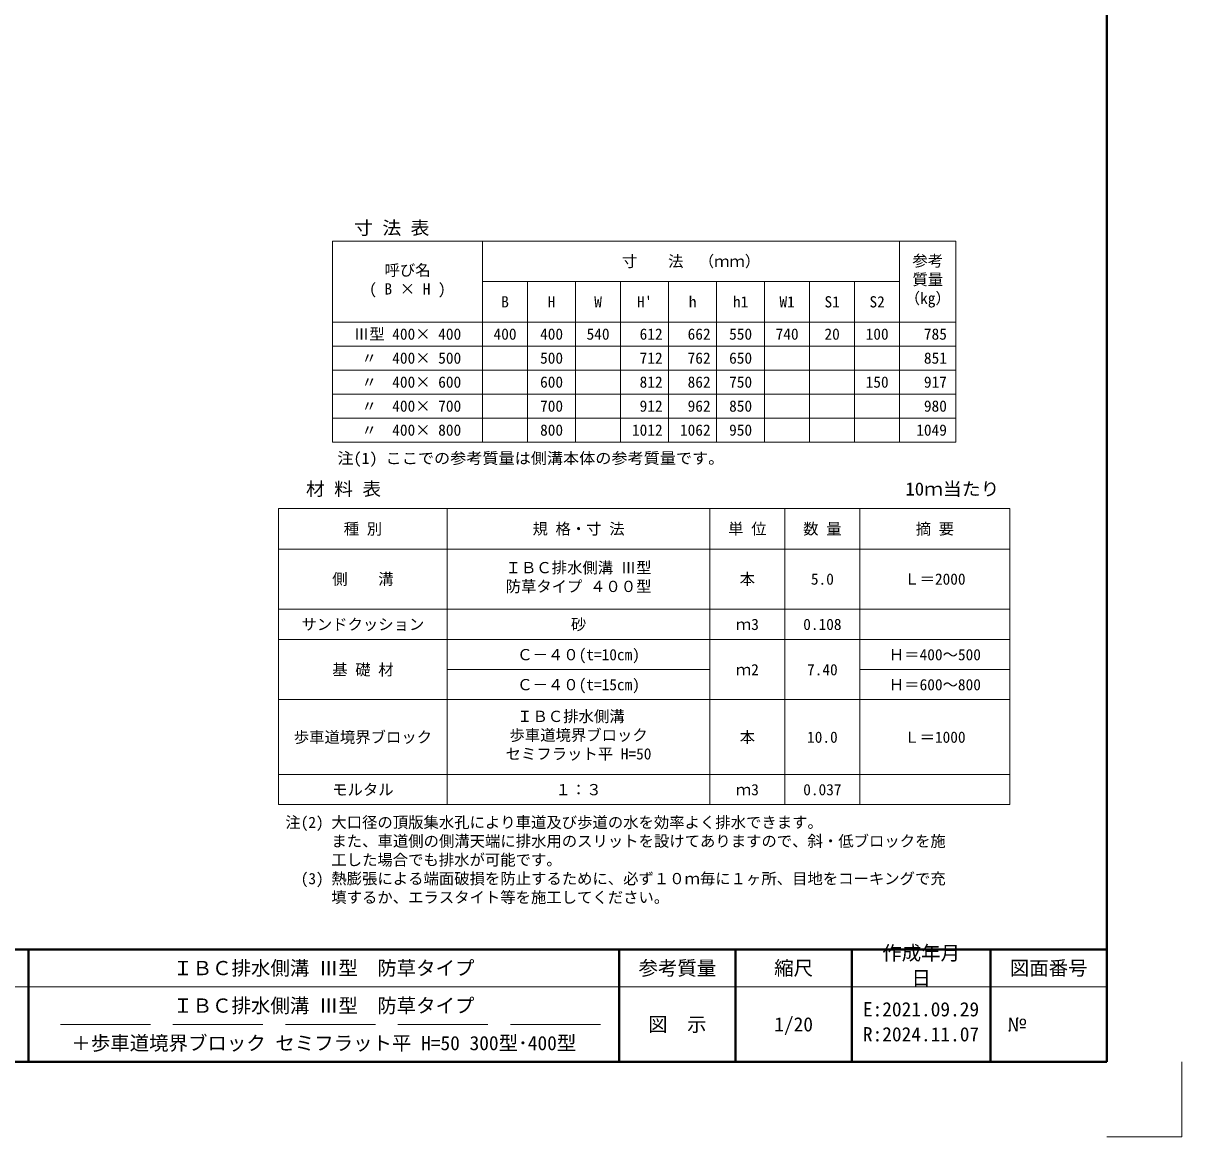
# Model space of a CAD drawing. Units: millimetres at full size; details may follow other scales. Extents: x 164402 to 209100, y 872507 to 885397.
# Drawn here: x 186905 to 189994, y 878947 to 881917 of the extents above; entities that cross this region are included whole.
import ezdxf
from ezdxf.enums import TextEntityAlignment as Align

# ---------------------------------------------------------------- set-up
doc = ezdxf.new("R2010")
doc.units = ezdxf.units.MM
doc.header["$LTSCALE"] = 40
doc.linetypes.add('DASHED', pattern=[7.5, 6, -1.5])
for name, color, linetype, lineweight in [('0_2', 7, 'Continuous', 13), ('Defpoints_3', 8, 'Continuous', 0), ('図枠', 7, 'Continuous', 5), ('寸法表', 30, 'Continuous', 13)]:
    doc.layers.add(name, color=color, linetype=linetype, lineweight=lineweight)
doc.layers.add('文字', color=7, linetype='Continuous')
doc.styles.add('ＭＳ ゴシック', font='')
doc.styles.add('ＭＳ 明朝', font='')
doc.styles.get('ＭＳ ゴシック').set_extended_font_data('MS Gothic')
doc.styles.get('ＭＳ 明朝').set_extended_font_data('MS Mincho')

msp = doc.modelspace()

# ---------------------------------------------------------------- linework, layer by layer
at = {"layer": 'Defpoints_3'}
for p, q in [((188130.03, 881056.09), (188250.03, 881056.09)), ((188378.03, 881056.09), (188498.03, 881056.09)), ((188882.03, 881056.09), (189242.03, 881056.09)), ((188130.03, 880992.09), (188250.03, 880992.09)), ((188378.03, 880992.09), (188498.03, 880992.09)), ((188882.03, 880992.09), (189122.03, 880992.09)), ((188130.03, 880928.09), (188250.03, 880928.09)), ((188378.03, 880928.09), (188498.03, 880928.09)), ((188882.03, 880928.09), (189242.03, 880928.09)), ((188130.03, 880864.09), (188250.03, 880864.09)), ((188378.03, 880864.09), (188498.03, 880864.09)), ((188882.03, 880864.09), (189242.03, 880864.09))]:
    msp.add_line(p, q, dxfattribs=at)
at = {"layer": 'Defpoints_3', "color": 7, "lineweight": 13}
for p in [(189994.36, 879147.22), (189794.36, 878947.22)]:
    msp.add_line(p, (189994.36, 878947.22), dxfattribs=at)
at = {"layer": '図枠', "lineweight": 40}
for p, q in [((189794.36, 879147.22), (189794.36, 884687.22)), ((181994.36, 879447.22), (189794.36, 879447.22)), ((186919.36, 879147.22), (186919.36, 879447.22)), ((188494.36, 879147.22), (188494.36, 879447.22)), ((188804.36, 879147.22), (188804.36, 879447.22)), ((189114.36, 879147.22), (189114.36, 879447.22)), ((189484.36, 879147.22), (189484.36, 879447.22)), ((181994.36, 879147.22), (189794.36, 879147.22))]:
    msp.add_line(p, q, dxfattribs=at)
at = {"layer": '図枠', "lineweight": 13}
msp.add_line((189794.36, 879347.22), (186519.36, 879347.22), dxfattribs=at)
at = {"layer": '図枠', "linetype": 'DASHED', "lineweight": 9}
msp.add_line((188444.36, 879247.22), (186969.36, 879247.22), dxfattribs=at)
at = {"layer": '寸法表'}
for p, q in [((187730.03, 881336.09), (189392.03, 881336.09)), ((187730.03, 881336.09), (187730.03, 880800.09)), ((188130.03, 881336.09), (188130.03, 880800.09)), ((189242.03, 881336.09), (189242.03, 880800.09)), ((189392.03, 881336.09), (189392.03, 880800.09)), ((188130.03, 881228.09), (189242.03, 881228.09)), ((188250.03, 881228.09), (188250.03, 880800.09)), ((188378.03, 881228.09), (188378.03, 880800.09)), ((188498.03, 881228.09), (188498.03, 880800.09)), ((188626.03, 881228.09), (188626.03, 880800.09)), ((188754.03, 881228.09), (188754.03, 880800.09)), ((188882.03, 881228.09), (188882.03, 880800.09)), ((189002.03, 881228.09), (189002.03, 880800.09)), ((189122.03, 881228.09), (189122.03, 880800.09)), ((187730.03, 881120.09), (189392.03, 881120.09)), ((187730.03, 881056.09), (188130.03, 881056.09)), ((188250.03, 881056.09), (188378.03, 881056.09)), ((188498.03, 881056.09), (188882.03, 881056.09)), ((189242.03, 881056.09), (189392.03, 881056.09)), ((187730.03, 880992.09), (188130.03, 880992.09)), ((188250.03, 880992.09), (188378.03, 880992.09)), ((188498.03, 880992.09), (188882.03, 880992.09)), ((189122.03, 880992.09), (189392.03, 880992.09)), ((187730.03, 880928.09), (188130.03, 880928.09)), ((188250.03, 880928.09), (188378.03, 880928.09)), ((188498.03, 880928.09), (188882.03, 880928.09)), ((189242.03, 880928.09), (189392.03, 880928.09)), ((187730.03, 880864.09), (188130.03, 880864.09)), ((188250.03, 880864.09), (188378.03, 880864.09)), ((188498.03, 880864.09), (188882.03, 880864.09)), ((189242.03, 880864.09), (189392.03, 880864.09)), ((187730.03, 880800.09), (189392.03, 880800.09)), ((187586.03, 880622.7), (189536.03, 880622.7)), ((187586.03, 880622.7), (187586.03, 879833.1)), ((188036.03, 880622.7), (188036.03, 879833.1)), ((188736.03, 880622.7), (188736.03, 879833.1)), ((188936.03, 880622.7), (188936.03, 879833.1)), ((189136.03, 880622.7), (189136.03, 879833.1)), ((189536.03, 880622.7), (189536.03, 879833.1)), ((187586.03, 880514.7), (189536.03, 880514.7)), ((187586.03, 880354.7), (189536.03, 880354.7)), ((187586.03, 880273.1), (189536.03, 880273.1)), ((188036.03, 880193.1), (188736.03, 880193.1)), ((189136.03, 880193.1), (189536.03, 880193.1)), ((187586.03, 880113.1), (189536.03, 880113.1)), ((187586.03, 879913.1), (189536.03, 879913.1)), ((187586.03, 879833.1), (189536.03, 879833.1))]:
    msp.add_line(p, q, dxfattribs=at)

# ---------------------------------------------------------------- texts
at = {"layer": '0_2', "style": 'ＭＳ 明朝'}
for s, p in [('注(2) 大口径の頂版集水孔により車道及び歩道の水を効率よく排水できます。', (187604.25, 879800.95)), ('\u3000\u3000\u3000また、車道側の側溝天端に排水用のスリットを設けてありますので、斜・低ブロックを施 ', (187604.25, 879750.95)), ('      工した場合でも排水が可能です。', (187604.25, 879700.95)), ('\u3000(3) 熱膨張による端面破損を防止するために、必ず１０ｍ毎に１ヶ所、目地をコーキングで充', (187604.25, 879650.95)), ('      填するか、エラスタイト等を施工してください。', (187604.25, 879600.95))]:
    msp.add_text(s, height=30.02, dxfattribs=at).set_placement(p, align=Align.TOP_LEFT)
at = {"layer": '図枠', "style": 'ＭＳ ゴシック'}
for s, p in [('作成年月', (189195.76, 879456.45)), ('日', (189273.46, 879389.79)), ('E:2021.09.29', (189143.96, 879306.45)), ('R:2024.11.07', (189143.96, 879239.79))]:
    msp.add_text(s, height=37.98, dxfattribs=at).set_placement(p, align=Align.TOP_LEFT)
for s, p in [('ＩＢＣ排水側溝 Ⅲ型\u3000防草タイプ', (187706.86, 879397.22)), ('参考質量', (188649.36, 879397.22)), ('縮尺', (188959.36, 879397.22)), ('図面番号', (189639.36, 879397.22)), ('ＩＢＣ排水側溝 Ⅲ型\u3000防草タイプ', (187706.86, 879297.22)), ('図\u3000示', (188649.36, 879247.22)), ('1/20', (188959.36, 879247.22)), ('＋歩車道境界ブロック セミフラット平 H=50 300型･400型', (187706.86, 879197.22))]:
    msp.add_text(s, height=37.98, dxfattribs=at).set_placement(p, align=Align.MIDDLE_CENTER)
msp.add_text('№', height=37.98, dxfattribs=at).set_placement((189528.71, 879247.22), align=Align.MIDDLE_LEFT)
at = {"layer": '寸法表', "style": 'ＭＳ 明朝'}
for s, p in [('寸\u3000\u3000法\u3000（ｍｍ）', (188686.03, 881282.09)), ('B', (188190.03, 881174.09)), ('H', (188314.03, 881174.09)), ('W', (188438.03, 881174.09)), ("H'", (188562.03, 881174.09)), ('h', (188690.03, 881174.09)), ('h1', (188818.03, 881174.09)), ('W1', (188942.03, 881174.09)), ('S1', (189062.03, 881174.09)), ('S2', (189182.03, 881174.09)), ('Ⅲ型 400× 400', (187930.03, 881088.09)), ('400', (188190.03, 881088.09)), ('400', (188314.03, 881088.09)), ('540', (188438.03, 881088.09)), ('550', (188818.03, 881088.09)), ('740', (188942.03, 881088.09)), ('20', (189062.03, 881088.09)), ('100', (189182.03, 881088.09)), (' 〃\u3000400× 500', (187930.03, 881024.09)), ('500', (188314.03, 881024.09)), ('650', (188818.03, 881024.09)), (' 〃\u3000400× 600', (187930.03, 880960.09)), ('600', (188314.03, 880960.09)), ('750', (188818.03, 880960.09)), ('150', (189182.03, 880960.09)), (' 〃\u3000400× 700', (187930.03, 880896.09)), ('700', (188314.03, 880896.09)), ('850', (188818.03, 880896.09)), (' 〃\u3000400× 800', (187930.03, 880832.09)), ('800', (188314.03, 880832.09)), ('950', (188818.03, 880832.09)), ('種 別', (187811.03, 880568.7)), ('規 格・寸 法', (188386.03, 880568.7)), ('単 位', (188836.03, 880568.7)), ('数 量', (189036.03, 880568.7)), ('摘 要', (189336.03, 880568.7)), ('側\u3000\u3000溝', (187811.03, 880434.7)), ('本', (188836.03, 880434.7)), ('5.0', (189036.03, 880434.7)), ('Ｌ＝2000', (189336.03, 880434.7)), ('砂', (188386.03, 880313.9)), ('サンドクッション', (187811.03, 880313.9)), ('ｍ3', (188836.03, 880313.9)), ('0.108', (189036.03, 880313.9)), ('Ｃ－４０(t=10cm)', (188386.03, 880233.1)), ('Ｈ＝400～500', (189336.03, 880233.1)), ('基 礎 材', (187811.03, 880193.1)), ('ｍ2', (188836.03, 880193.1)), ('7.40', (189036.03, 880193.1)), ('Ｃ－４０(t=15cm)', (188386.03, 880153.1)), ('Ｈ＝600～800', (189336.03, 880153.1)), ('歩車道境界ブロック', (187811.03, 880013.1)), ('本', (188836.03, 880013.1)), ('10.0', (189036.03, 880013.1)), ('Ｌ＝1000', (189336.03, 880013.1)), ('モルタル', (187811.03, 879873.1)), ('１：３', (188386.03, 879873.1)), ('ｍ3', (188836.03, 879873.1)), ('0.037', (189036.03, 879873.1))]:
    msp.add_text(s, height=30.02, dxfattribs=at).set_placement(p, align=Align.MIDDLE_CENTER)
for s, p in [('参考', (189276.08, 881298.57)), ('呼び名', (187868.6, 881273.57)), ('質量', (189276.08, 881248.57)), ('( B × H )', (187827.65, 881223.57)), ('（kg）', (189255.6, 881198.57)), ('ＩＢＣ排水側溝 Ⅲ型', (188191.51, 880480.17)), ('防草タイプ ４００型', (188191.51, 880430.17)), ('ＩＢＣ排水側溝\u3000', (188222.23, 880083.57)), ('歩車道境界ブロック', (188201.75, 880033.57)), ('セミフラット平 H=50', (188191.51, 879983.57))]:
    msp.add_text(s, height=30.02, dxfattribs=at).set_placement(p, align=Align.TOP_LEFT)
for s, p in [('612', (188610.03, 881088.09)), ('662', (188738.03, 881088.09)), ('785', (189368.03, 881088.09)), ('712', (188610.03, 881024.09)), ('762', (188738.03, 881024.09)), ('851', (189368.03, 881024.09)), ('812', (188610.03, 880960.09)), ('862', (188738.03, 880960.09)), ('917', (189368.03, 880960.09)), ('912', (188610.03, 880896.09)), ('962', (188738.03, 880896.09)), ('980', (189368.03, 880896.09)), ('1012', (188610.03, 880832.09)), ('1062', (188738.03, 880832.09)), ('1049', (189368.03, 880832.09))]:
    msp.add_text(s, height=30.02, dxfattribs=at).set_placement(p, align=Align.MIDDLE_RIGHT)
at = {"layer": '文字', "style": 'ＭＳ 明朝', "width": 1.05}
msp.add_text('寸 法 表', height=35.03, dxfattribs=at).set_placement((187888.03, 881371.09), align=Align.MIDDLE_CENTER)
for s, height, p in [('注(1) ここでの参考質量は側溝本体の参考質量です。', 30.02, (187742.89, 880733.01)), ('10ｍ当たり', 35.03, (189257.26, 880647.06))]:
    msp.add_text(s, height=height, dxfattribs=at).set_placement(p, align=Align.BOTTOM_LEFT)
msp.add_text('材 料 表', height=35.03, dxfattribs=at).set_placement((187759.42, 880647.06), align=Align.BOTTOM_CENTER)

doc.saveas('drawing.dxf')
